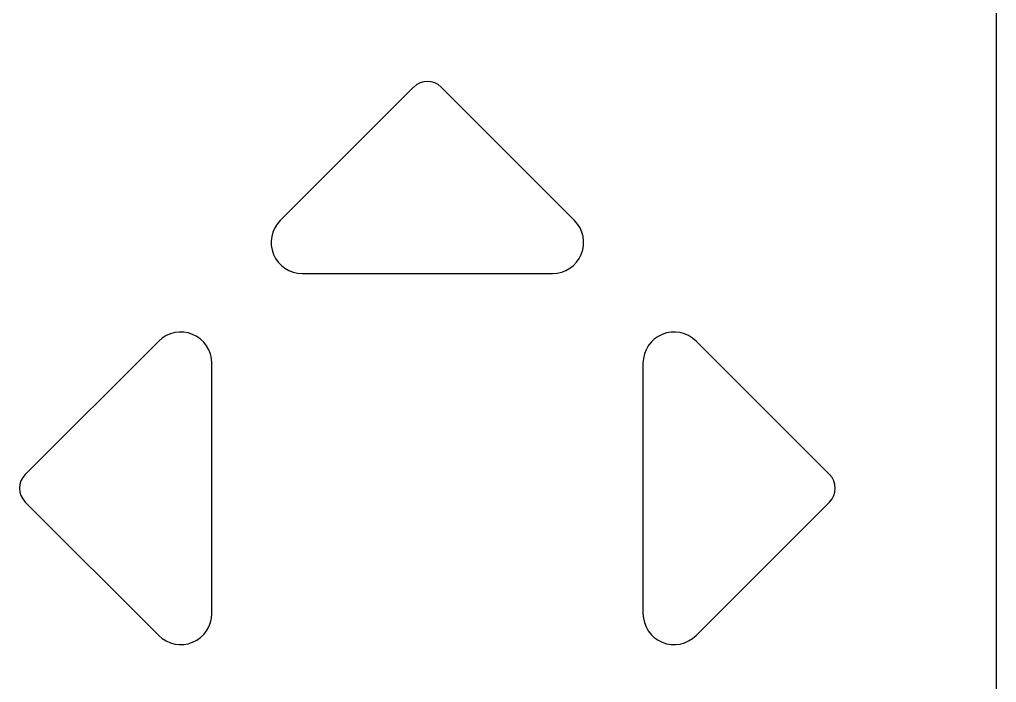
# Model space of a CAD drawing. Extents: x 0 to 420, y 0 to 297.
# Drawn here: x 183.15 to 208.3, y 202.57 to 219.65 of the extents above; entities that cross this region are included whole.
import ezdxf

# ---------------------------------------------------------------- set-up
doc = ezdxf.new("R2010")
doc.units = 0
doc.header["$LTSCALE"] = 23.1
doc.layers.add('10000_FRONT', color=7, linetype='CONTINUOUS')

msp = doc.modelspace()

# ---------------------------------------------------------------- linework, layer by layer
at = {"layer": '10000_FRONT', "color": 7, "linetype": 'CONTINUOUS'}
for p, q in [((208.298, 164.673), (208.298, 252.673)), ((193.294, 217.906), (189.858, 214.47)), ((197.437, 214.47), (194.001, 217.906)), ((190.424, 213.105), (196.871, 213.105)), ((186.732, 211.364), (183.294, 207.926)), ((204.001, 207.926), (200.563, 211.364)), ((188.098, 204.347), (188.098, 210.798)), ((199.198, 210.798), (199.198, 204.347)), ((183.294, 207.219), (186.732, 203.781)), ((200.563, 203.781), (204.001, 207.219))]:
    msp.add_line(p, q, dxfattribs=at)
for centre, radius, start, end in [((193.648, 217.553), 0.5, 45, 135), ((190.424, 213.905), 0.8, 135, 270), ((196.871, 213.905), 0.8, 270, 45), ((187.298, 210.798), 0.8, 0, 135), ((199.998, 210.798), 0.8, 45, 180), ((183.648, 207.573), 0.5, 135, 225), ((203.648, 207.573), 0.5, 315, 45), ((187.298, 204.347), 0.8, 225, 360), ((199.998, 204.347), 0.8, 180, 315)]:
    msp.add_arc(centre, radius, start, end, dxfattribs=at)

doc.saveas('drawing.dxf')
